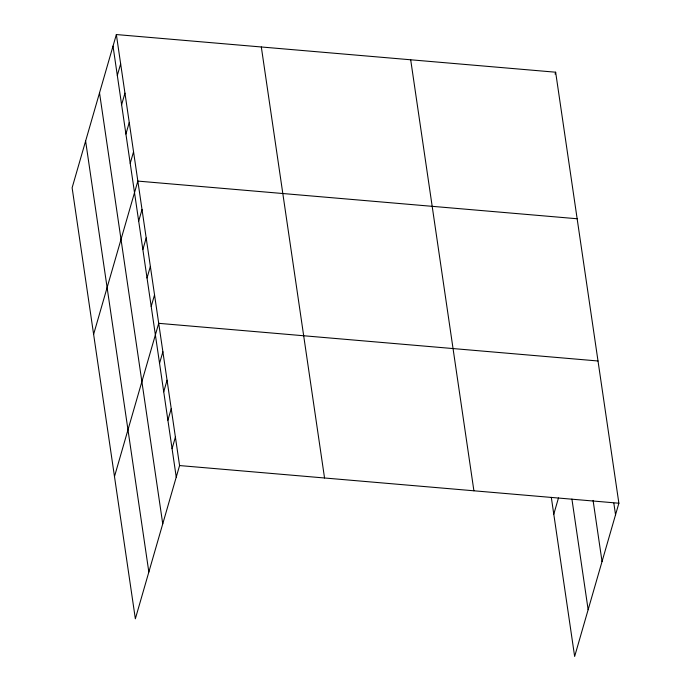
<?xml version="1.0" encoding="UTF-8"?>
<svg xmlns="http://www.w3.org/2000/svg" width="691" height="691" viewBox="0 0 691 691"><rect width="100%" height="100%" fill="white"/><g stroke="black" fill="none" stroke-linecap="round" stroke-linejoin="round"><path stroke-width="1.04" d="M116.356 34.55L72.123 187.779L135.35 618.79L179.574 465.561L116.356 34.55L555.65 72.209L618.877 503.221L574.644 656.45L551.314 497.356M117.315 75.414L120.649 63.857M121.616 104.73L124.95 93.164M125.909 134.037L129.252 122.48M130.21 163.344L133.544 151.787M93.622 334.323L137.846 181.094L577.149 218.753M138.684 221.103L142.018 209.537M142.856 249.546L146.19 237.989M147.028 277.989L150.362 266.432M151.199 306.441L154.542 294.876M114.481 476.557L158.714 323.328L598.009 360.987M159.543 363.336L162.886 351.771M163.724 391.78L167.058 380.223M167.896 420.223L171.23 408.666M172.068 448.675L175.402 437.109M555.098 74.136L555.65 72.209M553.785 514.216L558.475 497.952M179.574 465.561L618.877 503.221M613.841 503.186L615.543 514.778M593.085 500.422L602.042 561.533M571.915 499.075L588.145 609.695M410.687 59.78L473.905 490.791M261.319 46.979L324.545 477.991M113.013 46.107L176.24 477.118M99.521 92.862L162.748 523.873M85.615 141.033L148.841 572.036"/></g></svg>
